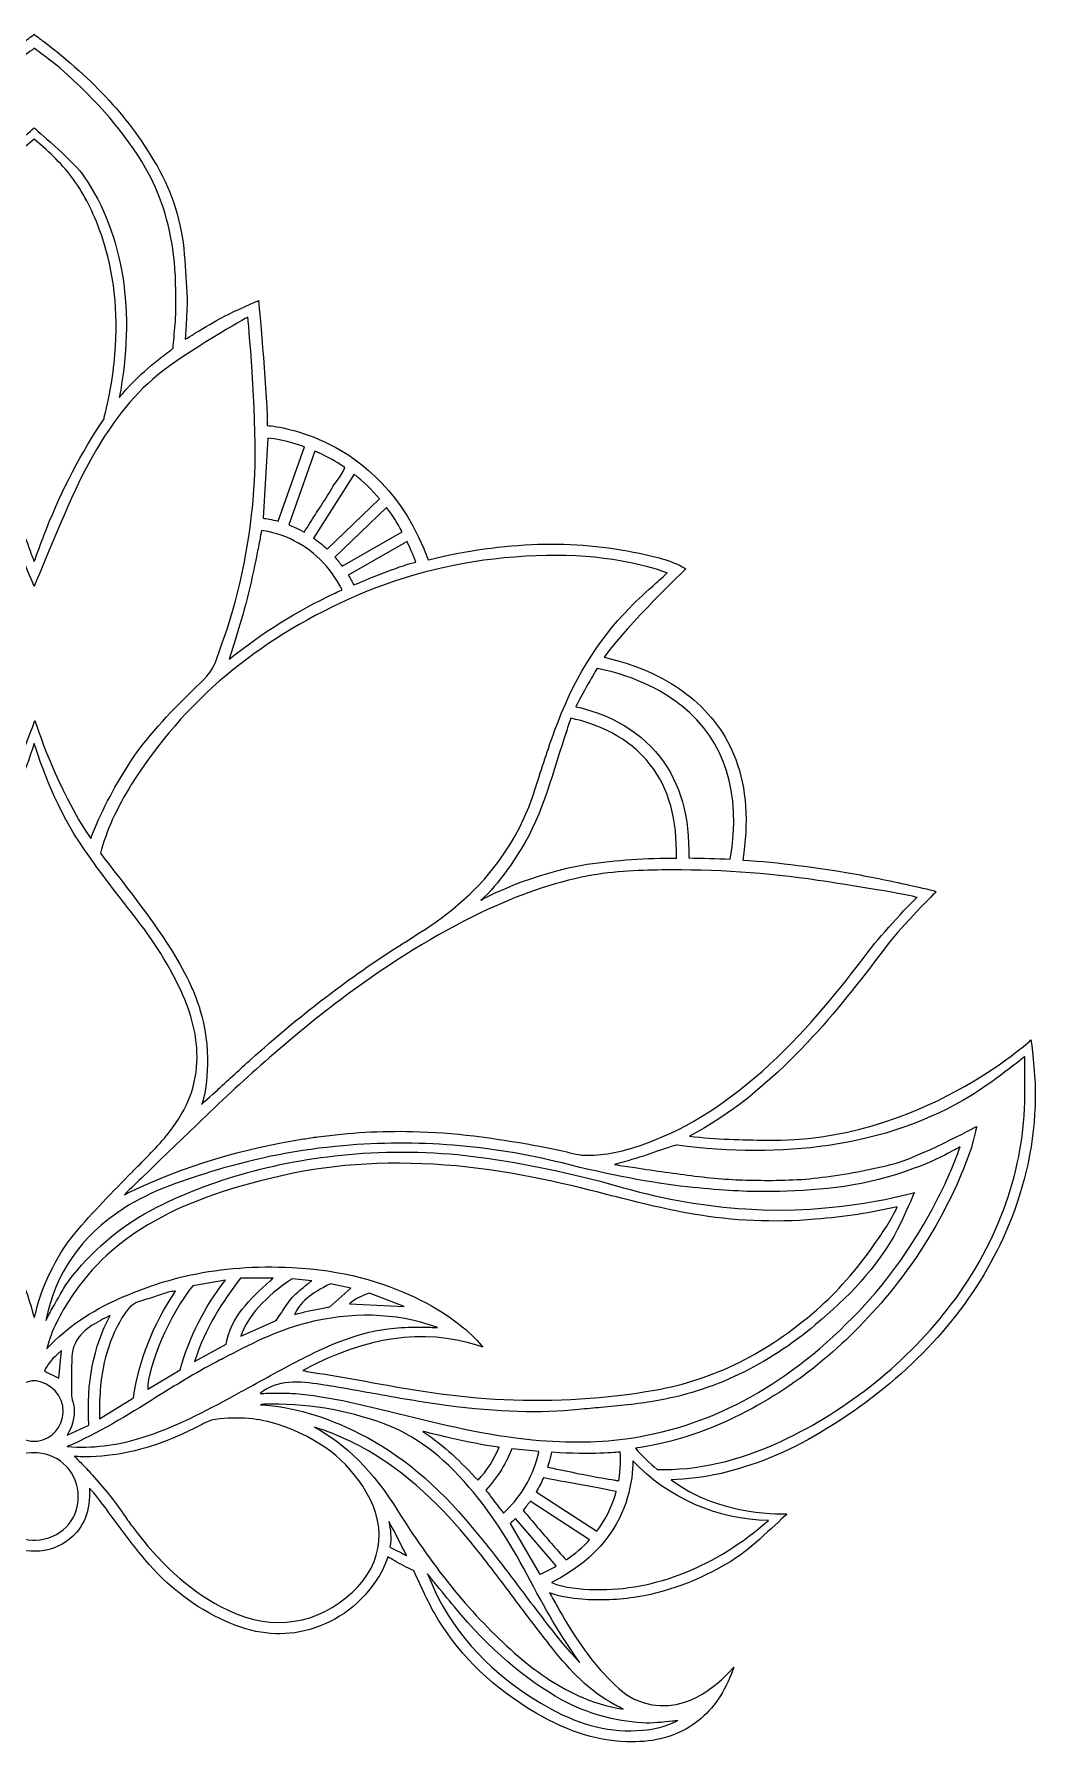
# Model space of a CAD drawing. Header units: millimetres. Extents: x -1149 to 2186, y 108 to 662.
# Drawn here: x -832 to -514, y 108 to 650 of the extents above; entities that cross this region are included whole.
import ezdxf

# ---------------------------------------------------------------- set-up
doc = ezdxf.new("R2010")
doc.units = ezdxf.units.MM
doc.header["$MEASUREMENT"] = 0
doc.layers.add('Layer 2', color=7, linetype='Continuous')

msp = doc.modelspace()

# ---------------------------------------------------------------- linework, layer by layer
at = {"layer": 'Layer 2', "lineweight": 0}
for points, knots in [([(-514.01, 314.86), (-514.01, 314.92), (-514.01, 314.97), (-514.02, 315.04), (-513.94, 319.63), (-515.35, 330.64), (-515.35, 330.64), (-515.35, 330.64), (-550.9, 297.92), (-599.22, 298.84), (-606.94, 298.99), (-615.14, 299.13), (-623.62, 300.12), (-611.1, 306.73), (-599.18, 316.21), (-586.25, 329.83), (-577.4, 339.15), (-569.5, 349.51), (-561.85, 359.53), (-561.85, 359.53), (-560.63, 361.14), (-560.63, 361.14), (-556.43, 366.64), (-545.4, 377.67), (-545.4, 377.67), (-545.61, 377.97), (-550.99, 379.09), (-552.82, 379.51), (-559.16, 380.97), (-565.55, 382.26), (-571.96, 383.39), (-583.5, 385.43), (-595.11, 386.92), (-606.78, 387.71), (-604.83, 399.73), (-605.57, 410.46), (-609.01, 419.62), (-611.95, 427.43), (-616.84, 434.14), (-623.55, 439.55), (-628.67, 443.69), (-637.5, 449.13), (-650.73, 452), (-643.13, 462.61), (-624.8, 480.08), (-624.8, 480.08), (-624.8, 480.08), (-625.09, 480.24), (-625.09, 480.24), (-629.79, 482.91), (-634.94, 484.01), (-639.49, 484.98), (-660.36, 489.45), (-682.27, 488.78), (-706.45, 482.93), (-706.45, 482.93), (-706.5, 482.92), (-706.58, 482.92), (-714.13, 503.97), (-727.63, 514.43), (-737.71, 519.52), (-746.92, 524.15), (-754.86, 525.25), (-757.57, 525.5), (-757.57, 525.78), (-757.56, 526.04), (-757.54, 526.24), (-757.55, 526.24), (-757.56, 526.25), (-757.58, 526.25), (-757.76, 538.34), (-760.36, 565.11), (-760.36, 565.11), (-760.36, 565.11), (-768.02, 561.76), (-771.13, 560.14), (-771.13, 560.14), (-771.9, 559.74), (-771.9, 559.74), (-774.08, 558.6), (-777.38, 556.62), (-780.28, 554.87), (-780.55, 554.71), (-780.82, 554.54), (-781.09, 554.39), (-781.09, 554.39), (-783.15, 553.15), (-783.6, 552.88), (-783.53, 553.78), (-783.44, 555.34), (-783.28, 558.07), (-783.11, 560.99), (-782.93, 564.73), (-782.99, 565.94), (-783.22, 570.18), (-783.48, 575), (-783.88, 579.74), (-784.72, 589.81), (-787.63, 599.24), (-792.52, 607.79), (-800.93, 622.46), (-812.67, 635.35), (-828.42, 647.22), (-828.73, 647.45), (-830.73, 648.95), (-831.5, 649.6), (-832.27, 648.95), (-834.28, 647.46), (-834.59, 647.22), (-850.34, 635.36), (-862.08, 622.47), (-870.48, 607.8), (-875.38, 599.25), (-878.28, 589.81), (-879.12, 579.75), (-879.52, 575), (-879.78, 570.19), (-880.01, 565.95), (-880.08, 564.74), (-879.89, 561), (-879.72, 558.08), (-879.56, 555.34), (-879.47, 553.79), (-879.4, 552.89), (-879.86, 553.16), (-881.92, 554.39), (-881.92, 554.39), (-882.18, 554.55), (-882.45, 554.71), (-882.72, 554.88), (-885.63, 556.62), (-888.92, 558.61), (-891.1, 559.74), (-891.1, 559.74), (-891.88, 560.15), (-891.88, 560.15), (-894.98, 561.77), (-902.64, 565.12), (-902.64, 565.12), (-902.64, 565.12), (-905.25, 538.35), (-905.43, 526.26), (-905.44, 526.26), (-905.45, 526.25), (-905.47, 526.25), (-905.44, 526.04), (-905.44, 525.79), (-905.44, 525.51), (-908.14, 525.26), (-916.09, 524.16), (-925.29, 519.52), (-935.38, 514.44), (-948.88, 503.97), (-956.43, 482.92), (-956.5, 482.93), (-956.55, 482.93), (-956.55, 482.93), (-980.73, 488.79), (-1002.64, 489.46), (-1023.52, 484.99), (-1028.06, 484.02), (-1033.22, 482.92), (-1037.92, 480.25), (-1037.92, 480.25), (-1038.21, 480.09), (-1038.21, 480.09), (-1038.21, 480.09), (-1019.87, 462.62), (-1012.28, 452.01), (-1025.51, 449.14), (-1034.33, 443.7), (-1039.46, 439.56), (-1046.17, 434.15), (-1051.06, 427.44), (-1053.99, 419.63), (-1057.43, 410.47), (-1058.18, 399.74), (-1056.22, 387.72), (-1067.89, 386.93), (-1079.5, 385.43), (-1091.05, 383.4), (-1097.46, 382.26), (-1103.84, 380.98), (-1110.19, 379.52), (-1112.01, 379.1), (-1117.39, 377.98), (-1117.61, 377.68), (-1117.61, 377.68), (-1106.57, 366.65), (-1102.38, 361.15), (-1102.38, 361.15), (-1101.15, 359.54), (-1101.15, 359.54), (-1093.5, 349.52), (-1085.6, 339.16), (-1076.75, 329.84), (-1063.82, 316.21), (-1051.9, 306.73), (-1039.38, 300.13), (-1047.86, 299.14), (-1056.07, 299), (-1063.79, 298.85), (-1112.11, 297.93), (-1147.66, 330.65), (-1147.66, 330.65), (-1147.66, 330.65), (-1149.06, 319.64), (-1148.98, 315.04), (-1148.99, 314.98), (-1149, 314.93), (-1149, 314.87), (-1149.2, 301.06), (-1146.62, 287.23), (-1141.34, 273.78), (-1132.94, 252.36), (-1117.7, 232.81), (-1097.29, 217.24), (-1075.3, 200.48), (-1053.86, 191.72), (-1033.53, 191.18), (-1048.81, 179.39), (-1070.23, 180.36), (-1070.23, 180.36), (-1070.23, 180.36), (-1059.26, 169.7), (-1054.3, 166.5), (-1044.33, 160.07), (-1033.76, 155.89), (-1022.88, 154.06), (-1016.99, 153.06), (-1011.02, 152.82), (-1005.16, 153.32), (-1001.97, 153.59), (-998.34, 154.06), (-994.97, 155.38), (-995.83, 153.84), (-996.65, 152.37), (-997.48, 150.91), (-1001.57, 143.67), (-1006.2, 136.08), (-1012.29, 129.61), (-1015.35, 126.36), (-1018.33, 123.25), (-1021.84, 121.63), (-1037.11, 114.56), (-1049.49, 127.65), (-1051.74, 129.97), (-1051.74, 129.97), (-1053.44, 131.72), (-1053.44, 131.72), (-1053.44, 131.72), (-1052.55, 129.45), (-1052.55, 129.45), (-1049.98, 122.88), (-1046.17, 117.71), (-1041.21, 114.08), (-1035.99, 110.25), (-1029.61, 108.23), (-1022.25, 108.09), (-1021.91, 108.08), (-1021.57, 108.08), (-1021.24, 108.08), (-1011.14, 108.08), (-1001.13, 111.07), (-990.68, 117.21), (-977.46, 124.98), (-967.06, 134.89), (-959.78, 146.67), (-957.3, 150.68), (-955.28, 155.05), (-953.32, 159.27), (-952.83, 160.32), (-952.35, 161.38), (-951.85, 162.43), (-949.65, 163.36), (-947.69, 164.37), (-945.84, 165.5), (-945.58, 165.66), (-945.29, 165.82), (-944.97, 166), (-944.54, 166.24), (-944.08, 166.49), (-943.63, 166.78), (-942.86, 164.06), (-941.57, 161.42), (-939.79, 158.9), (-934.01, 150.71), (-926.4, 145.45), (-917.18, 143.28), (-909.09, 141.37), (-900.93, 142.36), (-892.22, 146.3), (-882.51, 150.68), (-873.91, 157.28), (-866.65, 165.9), (-863.01, 170.23), (-859.57, 174.86), (-856.25, 179.33), (-854.63, 181.52), (-852.94, 183.79), (-851.26, 185.99), (-850.74, 186.66), (-850.16, 187.29), (-849.42, 188.1), (-849.29, 188.24), (-849.15, 188.38), (-849.01, 188.54), (-849.39, 181.32), (-847.39, 176.18), (-842.78, 172.44), (-839.81, 170.03), (-836.31, 168.71), (-832.51, 168.53), (-832.33, 168.52), (-831.74, 168.51), (-831.42, 168.51), (-831.42, 168.51), (-831.42, 168.5), (-831.42, 168.5), (-831.4, 168.5), (-831.38, 168.5), (-831.35, 168.5), (-831.32, 168.5), (-831.28, 168.5), (-831.26, 168.5), (-831.26, 168.5), (-831.26, 168.51), (-831.26, 168.51), (-827.02, 168.51), (-823.32, 169.91), (-820.22, 172.43), (-815.61, 176.17), (-813.61, 181.31), (-813.99, 188.53), (-813.85, 188.38), (-813.71, 188.23), (-813.58, 188.09), (-812.84, 187.29), (-812.26, 186.65), (-811.75, 185.99), (-810.06, 183.78), (-808.38, 181.52), (-806.75, 179.32), (-803.43, 174.85), (-800, 170.23), (-796.35, 165.89), (-789.1, 157.27), (-780.5, 150.67), (-770.79, 146.29), (-762.08, 142.35), (-753.91, 141.37), (-745.82, 143.27), (-736.6, 145.44), (-728.99, 150.7), (-723.21, 158.89), (-721.43, 161.41), (-720.14, 164.06), (-719.37, 166.77), (-718.92, 166.49), (-718.46, 166.23), (-718.04, 165.99), (-717.72, 165.82), (-717.42, 165.65), (-717.16, 165.49), (-715.32, 164.36), (-713.35, 163.35), (-711.15, 162.42), (-710.66, 161.37), (-710.17, 160.32), (-709.68, 159.26), (-707.73, 155.04), (-705.71, 150.67), (-703.23, 146.66), (-695.94, 134.88), (-685.55, 124.97), (-672.33, 117.2), (-661.88, 111.06), (-651.87, 108.07), (-641.77, 108.07), (-641.43, 108.07), (-641.09, 108.07), (-640.75, 108.08), (-633.4, 108.23), (-627.02, 110.24), (-621.79, 114.07), (-616.84, 117.7), (-613.02, 122.87), (-610.45, 129.44), (-610.45, 129.44), (-609.57, 131.71), (-609.57, 131.71), (-609.57, 131.71), (-611.26, 129.96), (-611.26, 129.96), (-613.51, 127.65), (-625.89, 114.56), (-641.16, 121.62), (-644.67, 123.24), (-647.66, 126.35), (-650.71, 129.6), (-656.8, 136.08), (-661.43, 143.67), (-665.53, 150.9), (-666.36, 152.37), (-667.18, 153.84), (-668.04, 155.37), (-664.67, 154.05), (-661.03, 153.59), (-657.85, 153.31), (-651.98, 152.81), (-646.02, 153.06), (-640.12, 154.05), (-629.24, 155.88), (-618.67, 160.06), (-608.71, 166.49), (-603.75, 169.69), (-592.77, 180.35), (-592.77, 180.35), (-592.77, 180.35), (-614.19, 179.38), (-629.48, 191.17), (-609.14, 191.71), (-587.7, 200.47), (-565.71, 217.24), (-545.3, 232.8), (-530.07, 252.35), (-521.66, 273.77), (-516.38, 287.23), (-513.81, 301.05), (-514.01, 314.86)], [0, 0, 0, 0, 1, 1, 1, 2, 2, 2, 3, 3, 3, 4, 4, 4, 5, 5, 5, 6, 6, 6, 7, 7, 7, 8, 8, 8, 9, 9, 9, 10, 10, 10, 11, 11, 11, 12, 12, 12, 13, 13, 13, 14, 14, 14, 15, 15, 15, 16, 16, 16, 17, 17, 17, 18, 18, 18, 19, 19, 19, 20, 20, 20, 21, 21, 21, 22, 22, 22, 23, 23, 23, 24, 24, 24, 25, 25, 25, 26, 26, 26, 27, 27, 27, 28, 28, 28, 29, 29, 29, 30, 30, 30, 31, 31, 31, 32, 32, 32, 33, 33, 33, 34, 34, 34, 35, 35, 35, 36, 36, 36, 37, 37, 37, 38, 38, 38, 39, 39, 39, 40, 40, 40, 41, 41, 41, 42, 42, 42, 43, 43, 43, 44, 44, 44, 45, 45, 45, 46, 46, 46, 47, 47, 47, 48, 48, 48, 49, 49, 49, 50, 50, 50, 51, 51, 51, 52, 52, 52, 53, 53, 53, 54, 54, 54, 55, 55, 55, 56, 56, 56, 57, 57, 57, 58, 58, 58, 59, 59, 59, 60, 60, 60, 61, 61, 61, 62, 62, 62, 63, 63, 63, 64, 64, 64, 65, 65, 65, 66, 66, 66, 67, 67, 67, 68, 68, 68, 69, 69, 69, 70, 70, 70, 71, 71, 71, 72, 72, 72, 73, 73, 73, 74, 74, 74, 75, 75, 75, 76, 76, 76, 77, 77, 77, 78, 78, 78, 79, 79, 79, 80, 80, 80, 81, 81, 81, 82, 82, 82, 83, 83, 83, 84, 84, 84, 85, 85, 85, 86, 86, 86, 87, 87, 87, 88, 88, 88, 89, 89, 89, 90, 90, 90, 91, 91, 91, 92, 92, 92, 93, 93, 93, 94, 94, 94, 95, 95, 95, 96, 96, 96, 97, 97, 97, 98, 98, 98, 99, 99, 99, 100, 100, 100, 101, 101, 101, 102, 102, 102, 103, 103, 103, 104, 104, 104, 105, 105, 105, 106, 106, 106, 107, 107, 107, 108, 108, 108, 109, 109, 109, 110, 110, 110, 111, 111, 111, 112, 112, 112, 113, 113, 113, 114, 114, 114, 115, 115, 115, 116, 116, 116, 117, 117, 117, 118, 118, 118, 119, 119, 119, 120, 120, 120, 121, 121, 121, 122, 122, 122, 123, 123, 123, 124, 124, 124, 125, 125, 125, 126, 126, 126, 127, 127, 127, 128, 128, 128, 129, 129, 129, 130, 130, 130, 131, 131, 131, 132, 132, 132, 133, 133, 133, 134, 134, 134, 135, 135, 135, 136, 136, 136, 137, 137, 137, 138, 138, 138, 139, 139, 139, 140, 140, 140, 141, 141, 141, 142, 142, 142, 143, 143, 143, 143]), ([(-875.71, 579.6), (-874.32, 590.23), (-871.42, 599.23), (-866.85, 607.14), (-860.53, 618.06), (-851.91, 628.12), (-839.72, 638.8), (-837.87, 640.43), (-835.83, 641.92), (-833.85, 643.36), (-833.35, 643.73), (-832.21, 644.55), (-831.45, 645.11), (-830.72, 644.55), (-829.66, 643.72), (-829.15, 643.35), (-827.18, 641.91), (-825.14, 640.42), (-823.28, 638.8), (-811.09, 628.12), (-802.48, 618.05), (-796.16, 607.13), (-791.58, 599.23), (-788.68, 590.22), (-787.29, 579.59), (-786.51, 573.61), (-786.52, 567.75), (-786.59, 561.77), (-786.63, 558.98), (-786.89, 556.15), (-787.14, 553.41), (-787.24, 552.26), (-787.35, 551.08), (-787.44, 549.91), (-787.66, 549.74), (-787.96, 549.52), (-788.31, 549.26), (-791.26, 547.07), (-798.74, 541.5), (-804.52, 534.34), (-799.26, 561.29), (-803.17, 586.09), (-815.6, 604.38), (-818.62, 608.83), (-829.31, 617.99), (-831.5, 619.86), (-833.7, 617.99), (-844.38, 608.84), (-847.41, 604.39), (-859.84, 586.1), (-863.75, 561.3), (-858.49, 534.35), (-864.26, 541.5), (-871.75, 547.08), (-874.7, 549.27), (-875.05, 549.53), (-875.34, 549.75), (-875.56, 549.92), (-875.65, 551.09), (-875.76, 552.27), (-875.87, 553.42), (-876.12, 556.16), (-876.38, 558.99), (-876.41, 561.78), (-876.49, 567.75), (-876.49, 573.62), (-875.71, 579.6)], [0, 0, 0, 0, 1, 1, 1, 2, 2, 2, 3, 3, 3, 4, 4, 4, 5, 5, 5, 6, 6, 6, 7, 7, 7, 8, 8, 8, 9, 9, 9, 10, 10, 10, 11, 11, 11, 12, 12, 12, 13, 13, 13, 14, 14, 14, 15, 15, 15, 16, 16, 16, 17, 17, 17, 18, 18, 18, 19, 19, 19, 20, 20, 20, 21, 21, 21, 22, 22, 22, 22]), ([(-831.5, 616.34), (-827.63, 613.06), (-822.99, 608.85), (-819.62, 604.36), (-816.19, 599.78), (-813.24, 594.21), (-810.85, 587.8), (-806.63, 576.48), (-804.89, 563.98), (-805.67, 550.64), (-806.09, 543.55), (-807.3, 535.98), (-809.28, 528.13), (-809.32, 527.96), (-809.34, 527.79), (-809.33, 527.62), (-816.63, 516.73), (-822.58, 505.37), (-827.53, 492.9), (-828.58, 490.26), (-829.56, 487.58), (-830.6, 484.74), (-830.71, 484.45), (-831.15, 483.24), (-831.48, 482.35), (-831.74, 483.02), (-832.27, 484.38), (-832.4, 484.74), (-833.44, 487.58), (-834.42, 490.26), (-835.47, 492.91), (-840.42, 505.38), (-846.38, 516.74), (-853.68, 527.63), (-853.67, 527.8), (-853.68, 527.97), (-853.73, 528.14), (-855.7, 535.98), (-856.91, 543.56), (-857.33, 550.65), (-858.12, 563.99), (-856.37, 576.49), (-852.15, 587.81), (-849.76, 594.22), (-846.81, 599.79), (-843.38, 604.37), (-840.03, 608.84), (-835.35, 613.06), (-831.5, 616.34)], [0, 0, 0, 0, 1, 1, 1, 2, 2, 2, 3, 3, 3, 4, 4, 4, 5, 5, 5, 6, 6, 6, 7, 7, 7, 8, 8, 8, 9, 9, 9, 10, 10, 10, 11, 11, 11, 12, 12, 12, 13, 13, 13, 14, 14, 14, 15, 15, 15, 16, 16, 16, 16]), ([(-899.26, 559.82), (-895.88, 558.04), (-877.28, 547.37), (-869.12, 540.19), (-860.97, 533.02), (-854.28, 524.02), (-847.46, 511.01), (-843.05, 502.61), (-833.55, 479.45), (-831.5, 474.43), (-829.44, 479.45), (-819.96, 502.6), (-815.55, 511), (-808.72, 524.01), (-802.04, 533.01), (-793.88, 540.19), (-785.72, 547.36), (-767.12, 558.04), (-763.74, 559.81), (-763.17, 555.14), (-760.77, 524.87), (-761.5, 509.92), (-762.33, 492.75), (-765.27, 476.37), (-770.23, 461.23), (-770.75, 459.66), (-771.31, 458.07), (-771.85, 456.53), (-772.42, 454.92), (-773.01, 453.25), (-773.55, 451.6), (-775.07, 446.92), (-777.87, 444.81), (-781.18, 441.55), (-788.64, 434.22), (-796.1, 426.52), (-801.73, 417.69), (-806.29, 410.55), (-810.47, 402.55), (-813.54, 394.48), (-824.28, 409.98), (-831.28, 431.94), (-831.28, 431.94), (-831.28, 431.94), (-839.02, 409.66), (-849.58, 394.09), (-852.68, 401.37), (-856.76, 410.62), (-861.27, 417.7), (-866.91, 426.53), (-874.36, 434.22), (-881.82, 441.56), (-885.14, 444.81), (-887.93, 446.92), (-889.46, 451.61), (-890, 453.26), (-890.58, 454.92), (-891.15, 456.53), (-891.7, 458.07), (-892.26, 459.67), (-892.77, 461.24), (-897.73, 476.38), (-900.67, 492.76), (-901.51, 509.92), (-902.23, 524.87), (-899.83, 555.14), (-899.26, 559.82)], [0, 0, 0, 0, 1, 1, 1, 2, 2, 2, 3, 3, 3, 4, 4, 4, 5, 5, 5, 6, 6, 6, 7, 7, 7, 8, 8, 8, 9, 9, 9, 10, 10, 10, 11, 11, 11, 12, 12, 12, 13, 13, 13, 14, 14, 14, 15, 15, 15, 16, 16, 16, 17, 17, 17, 18, 18, 18, 19, 19, 19, 20, 20, 20, 21, 21, 21, 22, 22, 22, 22]), ([(-757.39, 521.53), (-755.33, 521.3), (-751.03, 520.62), (-745.74, 518.71), (-745.74, 518.71), (-754.12, 495.13), (-754.12, 495.13), (-756.19, 495.71), (-757.86, 495.98), (-758.92, 496.11), (-758.92, 496.11), (-757.39, 521.53), (-757.39, 521.53)], [0, 0, 0, 0, 1, 1, 1, 2, 2, 2, 3, 3, 3, 4, 4, 4, 4]), ([(-739.48, 516.01), (-737.21, 514.87), (-735.05, 513.59), (-732.99, 512.19), (-733.46, 510.65), (-734.41, 509.36), (-735.42, 508.01), (-736.01, 507.21), (-736.62, 506.39), (-737.12, 505.51), (-738.23, 503.55), (-739.49, 501.61), (-740.71, 499.74), (-741.25, 498.92), (-741.78, 498.09), (-742.31, 497.26), (-743.48, 495.42), (-744.65, 493.58), (-745.86, 491.68), (-746.86, 492.25), (-747.83, 492.74), (-748.74, 493.16), (-749.44, 493.48), (-750.12, 493.76), (-750.78, 494.02), (-750.78, 494.02), (-742.45, 517.4), (-742.45, 517.4), (-741.48, 516.98), (-740.49, 516.52), (-739.48, 516.01)], [0, 0, 0, 0, 1, 1, 1, 2, 2, 2, 3, 3, 3, 4, 4, 4, 5, 5, 5, 6, 6, 6, 7, 7, 7, 8, 8, 8, 9, 9, 9, 10, 10, 10, 10]), ([(-721.96, 502.28), (-721.96, 502.28), (-738.58, 486.29), (-738.58, 486.29), (-740.01, 487.65), (-741.46, 488.81), (-742.88, 489.8), (-742.88, 489.8), (-730.05, 510.04), (-730.05, 510.04), (-727.11, 507.74), (-724.41, 505.15), (-721.96, 502.28)], [0, 0, 0, 0, 1, 1, 1, 2, 2, 2, 3, 3, 3, 4, 4, 4, 4]), ([(-714.81, 491.82), (-714.81, 491.82), (-733.83, 480.91), (-733.83, 480.91), (-734.58, 481.94), (-735.36, 482.89), (-736.15, 483.78), (-736.15, 483.78), (-719.74, 499.52), (-719.74, 499.52), (-717.94, 497.12), (-716.3, 494.56), (-714.81, 491.82)], [0, 0, 0, 0, 1, 1, 1, 2, 2, 2, 3, 3, 3, 4, 4, 4, 4]), ([(-759.81, 489.67), (-759.81, 489.68), (-759.81, 489.69), (-759.81, 489.71), (-759.8, 490.09), (-759.6, 491.19), (-759.41, 492.21), (-757.84, 492.02), (-754.32, 491.42), (-750.22, 489.51), (-743.15, 486.24), (-737.62, 480.81), (-733.76, 473.37), (-735.24, 472.72), (-736.15, 472.31), (-736.14, 472.3), (-748.13, 466.7), (-759.1, 459.85), (-769.64, 451.38), (-769.09, 453.21), (-768.54, 454.98), (-768.01, 456.71), (-766.53, 461.53), (-765.13, 466.08), (-763.95, 470.67), (-762.78, 475.23), (-761.82, 479.92), (-760.89, 484.46), (-760.54, 486.17), (-760.18, 487.93), (-759.81, 489.67)], [0, 0, 0, 0, 1, 1, 1, 2, 2, 2, 3, 3, 3, 4, 4, 4, 5, 5, 5, 6, 6, 6, 7, 7, 7, 8, 8, 8, 9, 9, 9, 10, 10, 10, 10]), ([(-710.46, 482.13), (-714.54, 481.34), (-723.91, 477.56), (-730.14, 474.93), (-730.69, 476), (-731.26, 477.03), (-731.86, 477.99), (-731.86, 477.99), (-713.23, 488.71), (-713.23, 488.71), (-712.22, 486.61), (-711.3, 484.42), (-710.46, 482.13)], [0, 0, 0, 0, 1, 1, 1, 2, 2, 2, 3, 3, 3, 4, 4, 4, 4]), ([(-682.47, 483.49), (-663.77, 485.27), (-648.42, 484.13), (-634.16, 479.91), (-633.21, 479.63), (-630.73, 478.73), (-630.73, 478.73), (-630.73, 478.73), (-633.07, 476.61), (-634.21, 475.59), (-637.21, 472.91), (-640.04, 470.37), (-642.73, 467.6), (-653.04, 456.99), (-660.79, 444.26), (-666.43, 428.69), (-668.57, 422.75), (-670.57, 416.76), (-672.37, 410.89), (-677.71, 393.36), (-688.51, 378.87), (-704.45, 367.83), (-707.52, 365.7), (-710.74, 363.66), (-713.85, 361.68), (-715.04, 360.92), (-716.24, 360.16), (-717.43, 359.4), (-732.73, 349.55), (-747.54, 338.14), (-762.7, 324.53), (-766.16, 321.42), (-769.64, 318.22), (-773, 315.11), (-773.54, 314.62), (-777.93, 310.68), (-778.47, 310.18), (-777.31, 311.84), (-775.1, 323.82), (-777.82, 336.1), (-779.88, 345.35), (-784.35, 353.55), (-788.23, 359.62), (-794.93, 370.13), (-802.91, 379.96), (-810.49, 389.85), (-808.6, 396.97), (-805.36, 404.13), (-800.6, 411.73), (-792.43, 424.79), (-782.33, 436.41), (-770.6, 446.27), (-759.38, 455.71), (-746.3, 463.84), (-731.72, 470.43), (-716.17, 477.46), (-699.6, 481.86), (-682.47, 483.49)], [0, 0, 0, 0, 1, 1, 1, 2, 2, 2, 3, 3, 3, 4, 4, 4, 5, 5, 5, 6, 6, 6, 7, 7, 7, 8, 8, 8, 9, 9, 9, 10, 10, 10, 11, 11, 11, 12, 12, 12, 13, 13, 13, 14, 14, 14, 15, 15, 15, 16, 16, 16, 17, 17, 17, 18, 18, 18, 19, 19, 19, 19]), ([(-626.01, 436.5), (-612.32, 425.45), (-607.18, 409.12), (-610.72, 387.95), (-615.11, 388.19), (-619.5, 388.32), (-623.91, 388.35), (-623.52, 401.34), (-626.55, 412.07), (-632.98, 420.33), (-640.51, 430.01), (-651.12, 434.38), (-659.66, 436.33), (-658.19, 439.5), (-653.21, 448.13), (-652.94, 448.45), (-639.69, 445.83), (-630.98, 440.51), (-626.01, 436.5)], [0, 0, 0, 0, 1, 1, 1, 2, 2, 2, 3, 3, 3, 4, 4, 4, 5, 5, 5, 6, 6, 6, 6]), ([(-662.86, 427.95), (-662.4, 429.53), (-661.86, 431.1), (-661.24, 432.66), (-653.24, 430.94), (-643.12, 426.98), (-636.08, 417.92), (-630.21, 410.37), (-627.45, 400.45), (-627.83, 388.34), (-637.14, 388.28), (-646.92, 387.79), (-656.1, 386.34), (-673.68, 383.58), (-689.2, 375.51), (-689.86, 374.93), (-683.81, 380.25), (-678.95, 388.25), (-677.17, 391.04), (-669.96, 402.4), (-666.98, 416.08), (-662.58, 428.68), (-662.67, 428.44), (-662.76, 428.19), (-662.86, 427.95)], [0, 0, 0, 0, 1, 1, 1, 2, 2, 2, 3, 3, 3, 4, 4, 4, 5, 5, 5, 6, 6, 6, 7, 7, 7, 8, 8, 8, 8]), ([(-862.76, 288.96), (-863.3, 289.51), (-863.84, 290.05), (-864.38, 290.6), (-868.17, 294.41), (-872.09, 298.35), (-875.35, 302.74), (-880.94, 310.25), (-883.48, 318.1), (-883.13, 326.74), (-882.86, 333.37), (-881.05, 340), (-877.43, 347.62), (-872.78, 357.42), (-866.54, 365.84), (-861.05, 372.78), (-856.35, 378.72), (-852.22, 384.07), (-848.35, 389.84), (-848.35, 389.84), (-848.34, 389.83), (-848.34, 389.83), (-838.21, 404.05), (-834.34, 416.18), (-831.5, 424.62), (-828.52, 415.39), (-823.09, 400.93), (-813.87, 388.66), (-813.87, 388.66), (-813.86, 388.66), (-813.86, 388.66), (-810.22, 383.33), (-806.33, 378.31), (-801.95, 372.77), (-796.46, 365.83), (-790.23, 357.41), (-785.57, 347.62), (-781.95, 340), (-780.14, 333.36), (-779.87, 326.73), (-779.52, 318.09), (-782.07, 310.24), (-787.65, 302.73), (-790.92, 298.34), (-794.83, 294.4), (-798.62, 290.59), (-799.16, 290.04), (-799.7, 289.5), (-800.24, 288.96), (-806.64, 282.48), (-812.86, 276.11), (-818.65, 269.29), (-823.02, 264.14), (-828.7, 254.09), (-830.99, 244.25), (-831.01, 244.16), (-831.31, 243.15), (-831.48, 242.59), (-831.66, 243.15), (-832, 244.18), (-832.02, 244.28), (-834.32, 254.11), (-839.98, 264.15), (-844.35, 269.29), (-850.15, 276.11), (-856.37, 282.49), (-862.76, 288.96)], [0, 0, 0, 0, 1, 1, 1, 2, 2, 2, 3, 3, 3, 4, 4, 4, 5, 5, 5, 6, 6, 6, 7, 7, 7, 8, 8, 8, 9, 9, 9, 10, 10, 10, 11, 11, 11, 12, 12, 12, 13, 13, 13, 14, 14, 14, 15, 15, 15, 16, 16, 16, 17, 17, 17, 18, 18, 18, 19, 19, 19, 20, 20, 20, 21, 21, 21, 22, 22, 22, 22]), ([(-582.94, 381.26), (-573.59, 379.88), (-552.97, 376.56), (-551.49, 375.81), (-551.58, 375.75), (-551.67, 375.69), (-551.75, 375.63), (-552.45, 375.18), (-562.75, 364.22), (-566.67, 359.01), (-567.53, 357.87), (-568.39, 356.73), (-569.26, 355.59), (-577.12, 345.33), (-587.77, 332.1), (-600.53, 320.8), (-613.44, 309.36), (-626.19, 301.61), (-639.5, 297.12), (-646.02, 294.92), (-651.55, 293.96), (-656.92, 294.1), (-659.41, 294.16), (-661.99, 295.06), (-664.43, 295.58), (-667.2, 296.16), (-669.98, 296.71), (-672.76, 297.22), (-685.57, 299.59), (-698.5, 301.35), (-711.54, 301.63), (-721.55, 301.85), (-731.57, 301.28), (-741.49, 299.93), (-743.03, 299.72), (-744.57, 299.5), (-746.11, 299.25), (-765.05, 296.24), (-783.8, 290.79), (-801.09, 282.44), (-801.67, 282.16), (-802.26, 281.87), (-802.86, 281.58), (-800.8, 283.58), (-798.76, 285.56), (-796.73, 287.53), (-790.61, 293.51), (-784.43, 299.42), (-778.27, 305.35), (-764.32, 318.79), (-749.85, 331.73), (-734.37, 343.39), (-721.11, 353.39), (-707.1, 362.41), (-692.23, 369.81), (-680.11, 375.84), (-668.89, 379.9), (-657.93, 382.23), (-648.99, 384.13), (-640.05, 384.47), (-632.48, 384.56), (-615.75, 384.75), (-599.07, 383.64), (-582.94, 381.26)], [0, 0, 0, 0, 1, 1, 1, 2, 2, 2, 3, 3, 3, 4, 4, 4, 5, 5, 5, 6, 6, 6, 7, 7, 7, 8, 8, 8, 9, 9, 9, 10, 10, 10, 11, 11, 11, 12, 12, 12, 13, 13, 13, 14, 14, 14, 15, 15, 15, 16, 16, 16, 17, 17, 17, 18, 18, 18, 19, 19, 19, 20, 20, 20, 21, 21, 21, 21]), ([(-517.29, 313.06), (-517.35, 290.16), (-525.59, 266.68), (-540.51, 246.93), (-554.28, 228.71), (-573.45, 213.26), (-594.51, 203.43), (-608.13, 197.08), (-621.38, 194.06), (-633.91, 194.46), (-636.42, 196.52), (-638.73, 198.78), (-640.78, 201.19), (-628.85, 202.86), (-616.91, 206.83), (-605.29, 212.99), (-587.28, 222.51), (-571.27, 236.17), (-557.7, 253.58), (-549.77, 263.74), (-543.12, 274.98), (-537.93, 286.98), (-536.66, 289.92), (-535.54, 292.98), (-534.46, 295.94), (-534.07, 297.03), (-532.62, 303.17), (-532.62, 303.17), (-532.62, 303.17), (-551.33, 293.15), (-559.79, 291.12), (-568.02, 289.15), (-575.6, 287.77), (-582.95, 286.92), (-589.98, 286.1), (-597.06, 286.07), (-603.68, 286.16), (-609.15, 286.24), (-615.12, 286.67), (-621.92, 287.5), (-628.2, 288.25), (-634.4, 289.18), (-640.96, 290.15), (-643.1, 290.47), (-645.26, 290.79), (-647.46, 291.12), (-646.42, 291.42), (-645.4, 291.71), (-644.41, 292), (-641.03, 292.97), (-637.83, 293.89), (-634.77, 295.06), (-632.69, 295.85), (-627.96, 297.34), (-627.6, 297.3), (-610.65, 295.05), (-594.51, 295.02), (-579.62, 297.2), (-562.83, 299.65), (-547.64, 304.93), (-534.47, 312.9), (-528.4, 316.57), (-517.29, 325.38), (-517.29, 325.38), (-517.29, 325.38), (-517.22, 317.55), (-517.34, 313.5), (-517.34, 313.36), (-517.33, 313.21), (-517.29, 313.06)], [0, 0, 0, 0, 1, 1, 1, 2, 2, 2, 3, 3, 3, 4, 4, 4, 5, 5, 5, 6, 6, 6, 7, 7, 7, 8, 8, 8, 9, 9, 9, 10, 10, 10, 11, 11, 11, 12, 12, 12, 13, 13, 13, 14, 14, 14, 15, 15, 15, 16, 16, 16, 17, 17, 17, 18, 18, 18, 19, 19, 19, 20, 20, 20, 21, 21, 21, 22, 22, 22, 23, 23, 23, 23]), ([(-673.42, 203.87), (-687.93, 205.24), (-702.27, 208.77), (-716.13, 212.18), (-716.13, 212.18), (-719.09, 212.91), (-719.09, 212.91), (-728.65, 215.26), (-738.53, 217.68), (-748.54, 218.5), (-750.17, 218.63), (-751.79, 218.67), (-753.41, 218.67), (-754.77, 218.67), (-756.12, 218.64), (-757.46, 218.61), (-758.28, 218.59), (-759.08, 218.58), (-759.86, 218.57), (-754.37, 223.03), (-747.34, 222.42), (-740.57, 221.37), (-735.03, 220.52), (-729.41, 219.51), (-723.98, 218.53), (-716.4, 217.17), (-708.55, 215.76), (-700.78, 214.75), (-683.97, 212.56), (-671.01, 212.16), (-658.74, 213.44), (-656.39, 213.69), (-654, 213.91), (-651.68, 214.12), (-646.14, 214.63), (-640.4, 215.16), (-634.83, 216.1), (-616.27, 219.22), (-599.06, 227.4), (-583.67, 240.4), (-573.65, 248.86), (-564.13, 258.19), (-557.65, 270.68), (-555.72, 274.4), (-552.33, 282.26), (-552.33, 282.26), (-552.33, 282.26), (-576.92, 275.08), (-605.83, 277.05), (-618.42, 277.9), (-631.1, 279.92), (-644.58, 283.79), (-658.47, 287.79), (-672.81, 290.9), (-687.22, 293.05), (-700.56, 295.04), (-714.02, 295.59), (-727.23, 294.7), (-751.29, 293.07), (-773.36, 287.28), (-792.81, 277.49), (-802.88, 272.42), (-811.8, 265.14), (-819.34, 255.84), (-821.32, 253.41), (-822.89, 250.61), (-824.4, 247.9), (-824.86, 247.08), (-825.32, 246.26), (-825.79, 245.45), (-826.51, 244.23), (-827.16, 242.94), (-827.78, 241.68), (-824.92, 256.49), (-816.7, 268.39), (-803.29, 277.11), (-794, 283.15), (-783.24, 286.43), (-773.74, 289.33), (-760.79, 293.28), (-747.25, 295.9), (-733.5, 297.11), (-710.19, 299.16), (-686.82, 297.31), (-664.07, 291.63), (-648.62, 287.76), (-636.01, 285.37), (-624.4, 284.08), (-614.77, 283.02), (-606.99, 282.53), (-599.93, 282.58), (-587.41, 282.64), (-572.67, 283.32), (-558.28, 287.92), (-554.06, 289.26), (-550.42, 290.61), (-547.16, 292.02), (-544.76, 293.06), (-542.46, 294.27), (-540.03, 295.55), (-539.31, 295.93), (-538.57, 296.32), (-537.82, 296.71), (-539.8, 291.1), (-542.26, 285.5), (-545.31, 279.62), (-552.24, 266.27), (-560.47, 254.55), (-569.78, 244.79), (-591.78, 221.71), (-615.47, 208.5), (-642.2, 204.41), (-651.66, 202.96), (-661.88, 202.78), (-673.42, 203.87)], [0, 0, 0, 0, 1, 1, 1, 2, 2, 2, 3, 3, 3, 4, 4, 4, 5, 5, 5, 6, 6, 6, 7, 7, 7, 8, 8, 8, 9, 9, 9, 10, 10, 10, 11, 11, 11, 12, 12, 12, 13, 13, 13, 14, 14, 14, 15, 15, 15, 16, 16, 16, 17, 17, 17, 18, 18, 18, 19, 19, 19, 20, 20, 20, 21, 21, 21, 22, 22, 22, 23, 23, 23, 24, 24, 24, 25, 25, 25, 26, 26, 26, 27, 27, 27, 28, 28, 28, 29, 29, 29, 30, 30, 30, 31, 31, 31, 32, 32, 32, 33, 33, 33, 34, 34, 34, 35, 35, 35, 36, 36, 36, 37, 37, 37, 38, 38, 38, 38]), ([(-827.16, 233.09), (-827.25, 233), (-827.34, 232.91), (-827.44, 232.82), (-826.05, 238.6), (-823.33, 243.55), (-819.72, 249.1), (-813.33, 258.91), (-804.72, 266.8), (-793.38, 273.22), (-781.02, 280.22), (-767.4, 284.1), (-755.71, 286.97), (-738.85, 291.11), (-721, 292.43), (-701.13, 290.99), (-682.27, 289.63), (-663.88, 285.3), (-649.96, 281.67), (-641.73, 279.53), (-632.15, 277.1), (-622.52, 275.43), (-609.92, 273.23), (-596.89, 272.68), (-583.78, 273.78), (-574.4, 274.57), (-565.87, 275.86), (-557.74, 277.72), (-559.73, 273.44), (-562.24, 269.76), (-565.05, 265.76), (-570.89, 257.48), (-576.86, 250.72), (-583.29, 245.1), (-599.11, 231.27), (-615.91, 222.94), (-634.64, 219.62), (-650.12, 216.87), (-666.22, 215.86), (-682.48, 216.61), (-697.89, 217.32), (-713.35, 219.95), (-726.43, 222.43), (-731.28, 223.35), (-736.25, 224.15), (-741.05, 224.92), (-742.81, 225.2), (-744.57, 225.49), (-746.33, 225.78), (-726.05, 236.69), (-708.38, 239.23), (-690.82, 233.77), (-690.82, 233.77), (-689.17, 233.26), (-689.17, 233.26), (-689.17, 233.26), (-690.31, 234.56), (-690.31, 234.56), (-697.46, 242.77), (-718.01, 257.05), (-749.69, 258.5), (-761.34, 259.03), (-771.86, 258.26), (-781.82, 256.14), (-789.16, 254.57), (-796.51, 252.15), (-804.3, 248.72), (-813.62, 244.62), (-821.1, 239.51), (-827.16, 233.09)], [0, 0, 0, 0, 1, 1, 1, 2, 2, 2, 3, 3, 3, 4, 4, 4, 5, 5, 5, 6, 6, 6, 7, 7, 7, 8, 8, 8, 9, 9, 9, 10, 10, 10, 11, 11, 11, 12, 12, 12, 13, 13, 13, 14, 14, 14, 15, 15, 15, 16, 16, 16, 17, 17, 17, 18, 18, 18, 19, 19, 19, 20, 20, 20, 21, 21, 21, 22, 22, 22, 23, 23, 23, 23]), ([(-781.21, 252.68), (-781.21, 252.68), (-770.84, 254.52), (-770.84, 254.52), (-777.67, 245.63), (-782.25, 236.55), (-785.21, 226.04), (-785.21, 226.04), (-795.44, 219.96), (-795.44, 219.96), (-795.73, 226.76), (-788.26, 244.11), (-781.21, 252.68)], [0, 0, 0, 0, 1, 1, 1, 2, 2, 2, 3, 3, 3, 4, 4, 4, 4]), ([(-766.09, 255.09), (-766.09, 255.09), (-755.71, 255.09), (-755.71, 255.09), (-756.05, 254.78), (-756.39, 254.48), (-756.73, 254.17), (-763.08, 248.4), (-769.09, 242.96), (-770.59, 234.13), (-770.59, 234.13), (-780.6, 228.68), (-780.6, 228.68), (-777.25, 239.36), (-771.67, 247.68), (-766.09, 255.09)], [0, 0, 0, 0, 1, 1, 1, 2, 2, 2, 3, 3, 3, 4, 4, 4, 5, 5, 5, 5]), ([(-749.7, 254.87), (-749.7, 254.87), (-743.46, 254.3), (-743.46, 254.3), (-743.94, 253.92), (-744.41, 253.54), (-744.87, 253.18), (-746.57, 251.83), (-748.17, 250.55), (-749.56, 249.04), (-750.87, 247.61), (-751.96, 245.94), (-753.1, 244.16), (-753.63, 243.36), (-754.17, 242.52), (-754.76, 241.66), (-754.76, 241.66), (-765.91, 236.74), (-765.91, 236.74), (-764.03, 242.78), (-758.19, 249.32), (-749.7, 254.87)], [0, 0, 0, 0, 1, 1, 1, 2, 2, 2, 3, 3, 3, 4, 4, 4, 5, 5, 5, 6, 6, 6, 7, 7, 7, 7]), ([(-800, 217.14), (-800, 217.14), (-810.74, 210.49), (-810.74, 210.49), (-810.75, 211.19), (-810.75, 211.84), (-810.76, 212.47), (-810.78, 214.2), (-810.8, 215.69), (-810.72, 217.17), (-810.2, 227.76), (-807.59, 236.5), (-802.76, 243.89), (-801.39, 246), (-799.84, 247.21), (-797.76, 247.82), (-796.08, 248.32), (-794.39, 248.88), (-792.76, 249.43), (-791.48, 249.86), (-790.17, 250.3), (-788.87, 250.71), (-788.38, 250.86), (-787.84, 250.91), (-787.09, 250.99), (-786.95, 251), (-786.81, 251.01), (-786.65, 251.03), (-793.94, 240.07), (-798.19, 229.27), (-800, 217.14)], [0, 0, 0, 0, 1, 1, 1, 2, 2, 2, 3, 3, 3, 4, 4, 4, 5, 5, 5, 6, 6, 6, 7, 7, 7, 8, 8, 8, 9, 9, 9, 10, 10, 10, 10]), ([(-737.56, 253.31), (-737.56, 253.31), (-731.06, 251.89), (-731.06, 251.89), (-731.06, 251.89), (-737.72, 246.01), (-737.72, 246.01), (-738.23, 245.92), (-738.77, 245.82), (-739.32, 245.73), (-740.76, 245.47), (-742.24, 245.21), (-743.74, 244.88), (-745.11, 244.58), (-746.44, 244.23), (-747.85, 243.86), (-748.18, 243.77), (-748.52, 243.68), (-748.86, 243.59), (-747.58, 247.03), (-743.7, 250.37), (-737.56, 253.31)], [0, 0, 0, 0, 1, 1, 1, 2, 2, 2, 3, 3, 3, 4, 4, 4, 5, 5, 5, 6, 6, 6, 7, 7, 7, 7]), ([(-725.18, 250.36), (-725.18, 250.36), (-725.18, 250.36), (-725.18, 250.36), (-725.18, 250.36), (-714.14, 246.16), (-714.14, 246.16), (-714.14, 246.16), (-731.51, 246.95), (-731.51, 246.95), (-729.78, 248.65), (-727.53, 249.48), (-725.18, 250.36)], [0, 0, 0, 0, 1, 1, 1, 2, 2, 2, 3, 3, 3, 4, 4, 4, 4]), ([(-793.09, 217.14), (-786.84, 221.04), (-780.38, 225.08), (-773.75, 228.52), (-773.03, 228.89), (-772.31, 229.27), (-771.59, 229.64), (-763.32, 233.95), (-754.78, 238.41), (-745.52, 240.78), (-730.76, 244.55), (-717.2, 244.19), (-704.06, 239.67), (-703.9, 239.62), (-703.75, 239.56), (-703.59, 239.5), (-704.34, 239.5), (-705.09, 239.51), (-705.82, 239.52), (-709.03, 239.56), (-712.07, 239.6), (-715.09, 239.45), (-726.39, 238.89), (-736.47, 234.55), (-743.98, 230.83), (-750.11, 227.8), (-756.2, 224.43), (-762.08, 221.18), (-764.07, 220.08), (-766.06, 218.98), (-768.06, 217.89), (-777.18, 212.9), (-786.98, 207.76), (-797.6, 204.46), (-805.48, 202.01), (-813.15, 201.11), (-820.99, 201.7), (-811.08, 205.92), (-801.94, 211.62), (-793.09, 217.14)], [0, 0, 0, 0, 1, 1, 1, 2, 2, 2, 3, 3, 3, 4, 4, 4, 5, 5, 5, 6, 6, 6, 7, 7, 7, 8, 8, 8, 9, 9, 9, 10, 10, 10, 11, 11, 11, 12, 12, 12, 13, 13, 13, 13]), ([(-818.86, 214.07), (-818.94, 214.71), (-819.1, 215.34), (-819.25, 215.95), (-819.46, 216.79), (-819.65, 217.59), (-819.67, 218.39), (-819.74, 222.35), (-819.69, 226.31), (-819.52, 230.15), (-819.26, 236.08), (-815.06, 239.17), (-810.98, 241.42), (-810.07, 241.93), (-809.15, 242.38), (-807.98, 242.96), (-807.79, 243.06), (-807.59, 243.16), (-807.39, 243.26), (-812.76, 233.27), (-814.92, 222.16), (-814.17, 208.47), (-814.17, 208.47), (-821.05, 205.35), (-821.05, 205.35), (-819.57, 208), (-818.44, 210.88), (-818.86, 214.07)], [0, 0, 0, 0, 1, 1, 1, 2, 2, 2, 3, 3, 3, 4, 4, 4, 5, 5, 5, 6, 6, 6, 7, 7, 7, 8, 8, 8, 9, 9, 9, 9]), ([(-828.26, 225.59), (-827.21, 227.92), (-826.03, 229.38), (-822.82, 232.21), (-822.82, 232.21), (-823.69, 223.37), (-823.69, 223.37), (-823.69, 223.37), (-828.26, 225.59), (-828.26, 225.59)], [0, 0, 0, 0, 1, 1, 1, 2, 2, 2, 3, 3, 3, 3]), ([(-832.2, 222.5), (-832.13, 222.51), (-831.8, 222.53), (-831.62, 222.55), (-831.53, 222.54), (-830.91, 222.51), (-830.82, 222.5), (-826.54, 221.99), (-822.1, 217.95), (-822.33, 212.66), (-822.54, 207.82), (-825.9, 204.06), (-830.43, 203.44), (-830.64, 203.41), (-831.39, 203.38), (-831.61, 203.37), (-831.94, 203.39), (-832.43, 203.42), (-832.6, 203.45), (-837.12, 204.08), (-840.47, 207.84), (-840.68, 212.67), (-840.91, 217.95), (-836.47, 221.98), (-832.2, 222.5)], [0, 0, 0, 0, 1, 1, 1, 2, 2, 2, 3, 3, 3, 4, 4, 4, 5, 5, 5, 6, 6, 6, 7, 7, 7, 8, 8, 8, 8]), ([(-732.55, 153.8), (-744.06, 144.38), (-758.22, 143.4), (-772.43, 151.02), (-782.7, 156.53), (-791.86, 164.85), (-800.43, 176.45), (-801.38, 177.73), (-802.32, 179.07), (-803.23, 180.36), (-806.19, 184.71), (-809.51, 188.77), (-813.03, 192.68), (-813.06, 192.71), (-813.09, 192.74), (-813.12, 192.77), (-814.08, 193.84), (-815.05, 194.89), (-816.03, 195.92), (-816.48, 196.39), (-816.95, 196.84), (-817.42, 197.28), (-817.68, 197.53), (-818.49, 198.57), (-818.83, 198.6), (-817.1, 198.45), (-815.35, 198.41), (-813.61, 198.46), (-804.23, 198.72), (-794.64, 201.19), (-786.09, 204.97), (-783.99, 205.89), (-781.93, 206.88), (-779.88, 207.9), (-777.98, 208.85), (-776.14, 210.07), (-774.01, 210.33), (-766.62, 211.22), (-760.1, 210.69), (-754.08, 208.69), (-741.27, 204.44), (-732.13, 197.44), (-726.15, 187.29), (-719.01, 175.17), (-721.34, 162.96), (-732.55, 153.8)], [0, 0, 0, 0, 1, 1, 1, 2, 2, 2, 3, 3, 3, 4, 4, 4, 5, 5, 5, 6, 6, 6, 7, 7, 7, 8, 8, 8, 9, 9, 9, 10, 10, 10, 11, 11, 11, 12, 12, 12, 13, 13, 13, 14, 14, 14, 15, 15, 15, 15]), ([(-658.44, 133.23), (-662.71, 137.57), (-666.51, 142.4), (-670.3, 147.36), (-672.29, 149.96), (-674.3, 152.62), (-676.24, 155.19), (-681.47, 162.13), (-686.88, 169.3), (-692.53, 176.09), (-703.83, 189.68), (-715.49, 199.4), (-728.19, 205.79), (-739.28, 211.37), (-749.59, 214.37), (-759.71, 214.95), (-759.3, 215.04), (-758.99, 215.1), (-758.68, 215.11), (-745.57, 215.52), (-732.72, 213.42), (-720.5, 208.9), (-710.77, 205.3), (-702.2, 198.9), (-693.52, 188.77), (-686.96, 181.12), (-680.95, 172.04), (-675.14, 161.03), (-669.57, 150.47), (-664.46, 141.49), (-658.44, 133.23)], [0, 0, 0, 0, 1, 1, 1, 2, 2, 2, 3, 3, 3, 4, 4, 4, 5, 5, 5, 6, 6, 6, 7, 7, 7, 8, 8, 8, 9, 9, 9, 10, 10, 10, 10]), ([(-648.74, 120.61), (-647.52, 119.91), (-646.26, 119.26), (-644.8, 118.51), (-644.78, 118.5), (-644.76, 118.48), (-644.74, 118.47), (-649.69, 119.21), (-654.32, 120.61), (-659.1, 122.8), (-665.86, 125.9), (-672.44, 130.32), (-679.22, 136.32), (-692.42, 148.01), (-704.47, 162.68), (-716.04, 181.15), (-724.12, 194.05), (-732.47, 202.48), (-742.6, 207.84), (-734.76, 205.46), (-727.3, 201.84), (-719.94, 196.83), (-706.31, 187.56), (-696.01, 175.37), (-688.56, 165.78), (-685.38, 161.69), (-682.21, 157.48), (-679.15, 153.41), (-675.54, 148.61), (-671.81, 143.64), (-668.03, 138.85), (-662.71, 132.09), (-656.69, 125.21), (-648.74, 120.61)], [0, 0, 0, 0, 1, 1, 1, 2, 2, 2, 3, 3, 3, 4, 4, 4, 5, 5, 5, 6, 6, 6, 7, 7, 7, 8, 8, 8, 9, 9, 9, 10, 10, 10, 11, 11, 11, 11]), ([(-690.71, 191), (-695.97, 196.6), (-701.31, 202), (-708.24, 206.5), (-708.24, 206.5), (-692.19, 202.54), (-685.01, 201.6), (-684.69, 201.55), (-684.38, 201.51), (-684.06, 201.47), (-685.66, 197.62), (-687.88, 194.13), (-690.71, 191)], [0, 0, 0, 0, 1, 1, 1, 2, 2, 2, 3, 3, 3, 4, 4, 4, 4]), ([(-680.03, 200.99), (-676.95, 200.64), (-674.07, 200.36), (-671.4, 200.15), (-671.61, 199.18), (-671.86, 198.18), (-672.18, 197.15), (-674.14, 190.74), (-677.66, 185.21), (-682.69, 180.61), (-684.23, 182.64), (-686.62, 185.81), (-687.54, 187.02), (-687.66, 187.14), (-687.92, 187.48), (-688.26, 187.93), (-684.18, 192.32), (-681.62, 196.89), (-680.03, 200.99)], [0, 0, 0, 0, 1, 1, 1, 2, 2, 2, 3, 3, 3, 4, 4, 4, 5, 5, 5, 6, 6, 6, 6]), ([(-831.06, 172.06), (-831.06, 172.06), (-831.06, 172.06), (-831.06, 172.06), (-831.06, 172.06), (-831.94, 172.06), (-831.94, 172.06), (-839.8, 172.34), (-845.51, 178.16), (-845.5, 185.89), (-845.5, 193.24), (-839.71, 199.31), (-832.48, 199.72), (-832.31, 199.73), (-831.81, 199.74), (-831.57, 199.74), (-831.3, 199.74), (-830.64, 199.72), (-830.44, 199.71), (-823.25, 199.26), (-817.5, 193.2), (-817.5, 185.88), (-817.5, 178.15), (-823.2, 172.34), (-831.06, 172.06)], [0, 0, 0, 0, 1, 1, 1, 2, 2, 2, 3, 3, 3, 4, 4, 4, 5, 5, 5, 6, 6, 6, 7, 7, 7, 8, 8, 8, 8]), ([(-647.25, 191.09), (-652.92, 191.89), (-658.29, 193.01), (-663.95, 194.2), (-665.5, 194.52), (-667.09, 194.86), (-668.68, 195.18), (-668.57, 195.52), (-668.47, 195.86), (-668.37, 196.19), (-667.98, 197.46), (-667.68, 198.69), (-667.44, 199.88), (-654.24, 199.08), (-646.86, 199.86), (-645.63, 200), (-645.48, 198.04), (-645.43, 194.79), (-646.11, 190.89), (-646.71, 190.95), (-647.16, 191.01), (-647.25, 191.09)], [0, 0, 0, 0, 1, 1, 1, 2, 2, 2, 3, 3, 3, 4, 4, 4, 5, 5, 5, 6, 6, 6, 7, 7, 7, 7]), ([(-598.61, 178.29), (-615.19, 163.7), (-634.65, 155.92), (-653.54, 156.36), (-658.35, 156.47), (-663.31, 156.84), (-667.37, 158.62), (-652.01, 166.22), (-645.84, 177.22), (-643.39, 185.36), (-642.01, 189.95), (-641.63, 194.1), (-641.61, 197.2), (-630.57, 185.42), (-614.73, 178.44), (-598.61, 178.29)], [0, 0, 0, 0, 1, 1, 1, 2, 2, 2, 3, 3, 3, 4, 4, 4, 5, 5, 5, 5]), ([(-672.26, 187.32), (-671.37, 188.83), (-670.62, 190.32), (-669.99, 191.77), (-667.1, 191.24), (-653.21, 188.68), (-646.87, 187.48), (-646.96, 187.15), (-647.05, 186.83), (-647.15, 186.5), (-648.44, 182.22), (-650.41, 178.34), (-653.06, 174.86), (-653.06, 174.86), (-672.26, 187.32), (-672.26, 187.32)], [0, 0, 0, 0, 1, 1, 1, 2, 2, 2, 3, 3, 3, 4, 4, 4, 5, 5, 5, 5]), ([(-674.18, 184.38), (-674.18, 184.38), (-655.32, 172.16), (-655.32, 172.16), (-657.46, 169.84), (-659.95, 167.72), (-662.77, 165.81), (-666.02, 169.21), (-669.01, 172.75), (-671.92, 176.19), (-673.39, 177.93), (-674.9, 179.72), (-676.44, 181.49), (-675.62, 182.45), (-674.87, 183.41), (-674.18, 184.38)], [0, 0, 0, 0, 1, 1, 1, 2, 2, 2, 3, 3, 3, 4, 4, 4, 5, 5, 5, 5]), ([(-670.96, 161.26), (-671.1, 161.34), (-671.18, 161.39), (-671.18, 161.39), (-671.18, 161.39), (-680.55, 177.3), (-680.55, 177.3), (-679.96, 177.83), (-679.4, 178.36), (-678.86, 178.9), (-678.86, 178.9), (-665.9, 163.85), (-665.9, 163.85), (-667.5, 162.93), (-669.18, 162.07), (-670.96, 161.26)], [0, 0, 0, 0, 1, 1, 1, 2, 2, 2, 3, 3, 3, 4, 4, 4, 5, 5, 5, 5]), ([(-714.37, 167.66), (-714.37, 167.66), (-718.39, 169.58), (-718.72, 169.86), (-718.03, 172.65), (-718.54, 175.6), (-719.03, 177.94), (-716.99, 174.39), (-715.18, 170.73), (-713.44, 167.15), (-713.76, 167.32), (-714.07, 167.49), (-714.37, 167.66)], [0, 0, 0, 0, 1, 1, 1, 2, 2, 2, 3, 3, 3, 4, 4, 4, 4]), ([(-638.54, 114.09), (-635.37, 113.91), (-632.17, 114.27), (-629.08, 114.63), (-628.5, 114.69), (-627.92, 114.76), (-627.33, 114.82), (-630.79, 113.1), (-634.56, 112.07), (-638.58, 111.74), (-648.38, 110.94), (-657.88, 113.17), (-667.64, 118.54), (-683.9, 127.49), (-695.55, 138.95), (-703.24, 153.57), (-704.24, 155.46), (-705.11, 157.46), (-705.95, 159.4), (-706.22, 160.04), (-706.5, 160.68), (-706.79, 161.32), (-706.8, 161.34), (-706.8, 161.37), (-706.81, 161.4), (-706.04, 160.46), (-705.29, 159.53), (-704.56, 158.62), (-702.38, 155.93), (-700.31, 153.39), (-698.21, 150.88), (-686.77, 137.23), (-675.9, 127.84), (-664.01, 121.34), (-656.15, 117.04), (-647.58, 114.6), (-638.54, 114.09)], [0, 0, 0, 0, 1, 1, 1, 2, 2, 2, 3, 3, 3, 4, 4, 4, 5, 5, 5, 6, 6, 6, 7, 7, 7, 8, 8, 8, 9, 9, 9, 10, 10, 10, 11, 11, 11, 12, 12, 12, 12])]:
    msp.add_open_spline(points, degree=3, knots=knots, dxfattribs=at)

doc.saveas('drawing.dxf')
